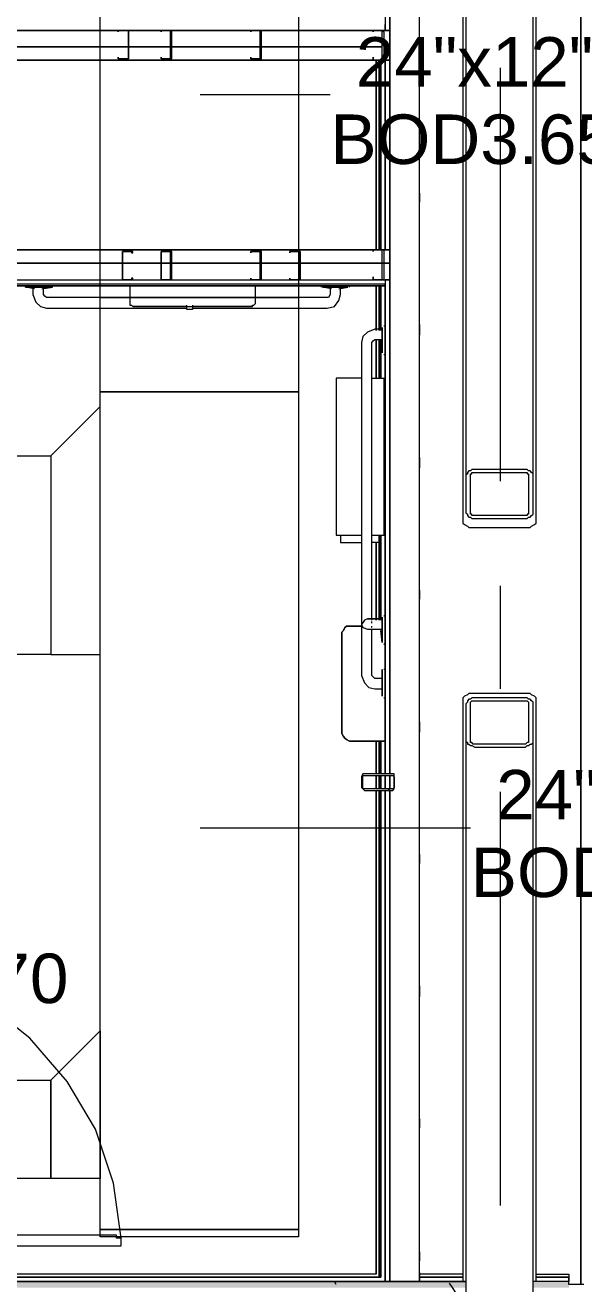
# Model space of a CAD drawing. Header units: metres. Extents: x -2 to 237, y -8 to 52.
# Drawn here: x 38.599 to 40.313, y 25.547 to 29.409 of the extents above; entities that cross this region are included whole.
import ezdxf

# ---------------------------------------------------------------- set-up
doc = ezdxf.new("R2010")
doc.units = ezdxf.units.M
doc.layers.add('HVAC - Ductos', color=5, linetype='Continuous', lineweight=0)
doc.layers.add('PDF_Text', color=7, linetype='Continuous', lineweight=0)
doc.layers.add('PDF_Geometry', color=7, linetype='Continuous', lineweight=0, true_color=0xaaaaaa)
doc.layers.add('PDF_Solid Fills', color=7, linetype='Continuous', lineweight=0, true_color=0xffffff)
doc.styles.add('PDF Helvetica', font='')
doc.styles.get('PDF Helvetica').set_extended_font_data('Helvetica')

msp = doc.modelspace()

# ---------------------------------------------------------------- hatches: boundary and pattern name
at = {"layer": 'PDF_Solid Fills', "lineweight": 0, "transparency": 33554559}
h = msp.add_hatch(color=256, dxfattribs=at)
h.paths.add_polyline_path([(39.6396, 27.1118), (39.7266, 27.1072), (39.7266, 27.1118)])
h.paths.add_polyline_path([(39.7266, 27.0659), (39.6396, 27.0659), (39.7257, 27.0614), (39.7266, 27.0614)])
h.paths.add_polyline_path([(39.635, 27.1026), (39.6304, 27.1026), (39.6304, 27.0705)])
h = msp.add_hatch(color=256, dxfattribs=at)
h.paths.add_polyline_path([(38.0223, 25.5357), (38.0223, 25.554), (34.7785, 25.554), (34.7785, 25.5357)])
h.paths.add_polyline_path([(40.1573, 25.554), (40.1573, 25.5357), (40.2673, 25.5357), (40.2673, 25.554)])
h.paths.add_polyline_path([(38.0269, 25.554), (38.0269, 25.5357), (39.9512, 25.5357), (39.9512, 25.554)])

# ---------------------------------------------------------------- linework, layer by layer
at = {"layer": 'HVAC - Ductos', "lineweight": 0}
for points in [[(38.8287, 28.5733), (38.8287, 32.5547), (39.438, 32.5547), (39.438, 28.5733)], [(39.438, 28.2846), (39.438, 25.7143), (38.8287, 25.7143), (38.8287, 28.2846)], [(38.6775, 28.0876), (38.6775, 27.4783), (38.8287, 27.4783), (38.8287, 28.2388)], [(37.0097, 28.0876), (38.6775, 28.0876), (38.6775, 27.4783), (37.0097, 27.4783)], [(38.6775, 26.1725), (38.8287, 26.3237), (38.8287, 25.8701), (38.6775, 25.8701)], [(31.6721, 26.1725), (38.6775, 26.1725), (38.6775, 25.8701), (31.6721, 25.8701)], [(38.8287, 25.7143), (39.438, 25.7143), (39.438, 25.6914), (38.8287, 25.6914)]]:
    msp.add_lwpolyline(points, close=True, dxfattribs=at)
for points in [[(39.1357, 29.1964), (39.5342, 29.1964)], [(38.8287, 28.2846), (38.8287, 28.5733)], [(38.8287, 28.5733), (39.438, 28.5733)], [(39.438, 28.5733), (39.438, 28.2846)], [(39.438, 28.2846), (38.8287, 28.2846)], [(39.1357, 26.9468), (39.9649, 26.9468)]]:
    msp.add_lwpolyline(points, dxfattribs=at)
at = {"layer": 'PDF_Geometry', "lineweight": 0}
for points in [[(39.7037, 30.9145), (39.7037, 29.3934), (39.7175, 29.3934), (39.7175, 32.518), (39.7175, 27.1118), (39.7175, 28.6283), (39.7037, 28.6283), (39.7037, 27.1118), (39.7037, 28.6145), (39.7037, 28.6099), (39.7037, 27.1118), (39.7037, 27.2126), (39.5984, 27.2126), (39.5938, 27.2126), (39.5846, 27.2171), (39.5801, 27.2217), (39.5755, 27.2263), (39.5709, 27.2354), (39.5709, 27.2446), (39.5709, 27.5378), (39.5709, 27.547), (39.5755, 27.5516), (39.5801, 27.5607), (39.5846, 27.5653), (39.5938, 27.5653), (39.5984, 27.5653), (39.6304, 27.5653)], [(39.8091, 25.5815), (39.8091, 25.554), (39.8091, 32.518), (39.8091, 32.4906)], [(39.8091, 25.554), (39.8091, 32.518)], [(40.1573, 28.0281), (40.1573, 31.9912), (40.1573, 31.9958), (40.1527, 32.0004), (40.1482, 32.0004), (40.1436, 32.005), (40.139, 32.005), (40.1344, 32.005), (39.9786, 32.005), (39.9695, 32.005), (39.9649, 32.005), (39.9604, 32.0004), (39.9558, 32.0004), (39.9558, 31.9958), (39.9512, 31.9912), (39.9512, 28.0281)], [(39.9512, 30.9832), (39.9466, 30.9878), (39.942, 30.9924), (39.942, 30.997), (39.942, 31.0016), (39.942, 27.8906), (39.942, 27.886), (39.942, 27.8815), (39.9466, 27.8769), (39.9558, 27.8723), (39.9604, 27.8677), (39.9695, 27.8677), (40.139, 27.8677), (40.1482, 27.8677), (40.1527, 27.8723), (40.1619, 27.8769), (40.1665, 27.8815), (40.1665, 27.886), (40.1665, 27.8906), (40.1665, 31.0016)], [(34.1875, 29.3018), (39.7175, 29.3018), (39.7175, 29.343), (39.6991, 29.343), (39.7175, 29.343), (39.7175, 29.3934), (38.5079, 29.3934), (39.7037, 29.3934), (39.7037, 29.4117)], [(39.6671, 29.3888), (39.6671, 29.3888)], [(34.1875, 28.7199), (39.7037, 28.7199), (39.7037, 29.3018), (39.7037, 28.7199), (39.7175, 28.7199), (39.7175, 29.3018), (39.7037, 29.3018), (39.7037, 28.7199), (39.7037, 29.3018), (34.1875, 29.3018)], [(39.6671, 29.311), (39.6671, 29.311)], [(39.6855, 29.3018), (39.6855, 28.7199)], [(39.6855, 29.3018), (39.6855, 28.7199)], [(39.69, 29.3018), (39.69, 28.7199)], [(39.69, 29.3018), (39.69, 28.7199)], [(39.69, 28.7199), (39.69, 29.3018)], [(39.69, 28.7199), (39.69, 29.3018)], [(39.7037, 29.3018), (39.7037, 29.3018)], [(39.8091, 29.3018), (39.8091, 29.2697)], [(40.0566, 29.2788), (40.0566, 28.0097)], [(39.8091, 28.894), (39.8091, 28.8665)], [(34.1875, 28.6283), (39.7175, 28.6283), (39.7175, 28.6787), (39.7175, 28.7199), (34.1875, 28.7199)], [(39.6671, 28.7153), (39.6671, 28.7153)], [(39.6946, 28.7199), (39.6946, 28.7199)], [(39.7037, 28.7199), (39.7037, 28.7199)], [(34.1875, 28.6283), (39.7037, 28.6283), (39.7037, 28.6145), (34.1875, 28.6145)], [(39.6671, 28.6374), (39.6671, 28.6374)], [(39.6946, 28.6283), (39.6946, 28.6283)], [(39.7037, 27.4325), (39.7037, 27.4279), (39.7037, 27.4095), (39.7037, 27.3913), (39.7037, 27.3683), (39.7037, 27.3546), (39.7037, 27.3454), (39.7037, 27.3546), (39.7037, 27.2126), (39.5984, 27.2126), (39.5938, 27.2126), (39.5846, 27.2171), (39.5801, 27.2217), (39.5755, 27.2263), (39.5709, 27.2354), (39.5709, 27.2446), (39.5709, 27.5378), (39.5709, 27.547), (39.5755, 27.5516), (39.5801, 27.5607), (39.5846, 27.5653), (39.5938, 27.5653), (39.5984, 27.5653), (39.6304, 27.5653), (39.5984, 27.5653), (39.5938, 27.5653), (39.5846, 27.5653), (39.5801, 27.5607), (39.5755, 27.5516), (39.5709, 27.547), (39.5709, 27.5378), (39.5709, 27.2446), (39.5709, 27.2354), (39.5755, 27.2263), (39.5801, 27.2217), (39.5846, 27.2171), (39.5938, 27.2126), (39.5984, 27.2126), (39.7037, 27.2126), (39.7037, 27.1118), (39.7037, 28.6099), (39.7037, 28.6145), (34.1875, 28.6145)], [(34.2058, 28.6099), (39.7037, 28.6099), (34.2058, 28.6099)], [(38.6271, 28.6008), (38.5996, 28.6054), (38.5996, 28.6099), (38.6041, 28.6099)], [(38.65, 28.6008), (38.6821, 28.6054), (38.6729, 28.6054), (38.6591, 28.6054), (38.6363, 28.6054), (38.6133, 28.6054), (38.6041, 28.6054), (38.5996, 28.6054), (38.6041, 28.6054), (38.6225, 28.6054), (38.6454, 28.6054), (38.6637, 28.6054), (38.6775, 28.6054), (38.6821, 28.6054), (38.6821, 28.6099)], [(38.6775, 28.6099), (38.6821, 28.6099), (38.6775, 28.6099), (38.6637, 28.6099), (38.6408, 28.6099), (38.6179, 28.6099), (38.6041, 28.6099), (38.5996, 28.6099)], [(38.6225, 28.6054), (38.6225, 28.5825), (38.6317, 28.5595), (38.6454, 28.5458), (38.6637, 28.5412), (39.0944, 28.5412)], [(38.9203, 28.5733), (38.6637, 28.5733), (38.6591, 28.5779), (38.6545, 28.5825), (38.6545, 28.6054)], [(39.296, 28.5458), (39.296, 28.5503), (39.3006, 28.5503), (39.3052, 28.5549), (39.3052, 28.5595), (39.3052, 28.6099), (38.9203, 28.6099), (38.9203, 28.5595), (38.9203, 28.5549), (38.9203, 28.5503), (38.9248, 28.5503), (38.9294, 28.5458)], [(39.1127, 28.5412), (39.525, 28.5412), (39.548, 28.5458), (39.5617, 28.5641), (39.5663, 28.5825), (39.5663, 28.6054)], [(39.5342, 28.6054), (39.5342, 28.5825), (39.5296, 28.5733), (39.525, 28.5733), (39.3052, 28.5733)], [(39.5113, 28.6099), (39.5068, 28.6099), (39.5068, 28.6054)], [(39.5846, 28.6099), (39.5938, 28.6099), (39.5846, 28.6099), (39.5709, 28.6099), (39.548, 28.6099), (39.5296, 28.6099), (39.5113, 28.6099), (39.5068, 28.6099)], [(39.5388, 28.6008), (39.5113, 28.6054)], [(39.5617, 28.6008), (39.5892, 28.6054), (39.5846, 28.6054), (39.5663, 28.6054), (39.5434, 28.6054), (39.525, 28.6054), (39.5113, 28.6054), (39.5159, 28.6054), (39.5342, 28.6054), (39.5526, 28.6054), (39.5755, 28.6054), (39.5892, 28.6054)], [(39.5938, 28.6054), (39.5938, 28.6099)], [(39.6855, 28.6099), (39.6855, 28.4725)], [(39.6855, 28.6099), (39.6855, 28.4725)], [(39.69, 28.6099), (39.69, 28.4725)], [(39.69, 28.6099), (39.69, 28.4725)], [(39.69, 28.4725), (39.69, 28.6099)], [(39.69, 28.4725), (39.69, 28.6099)], [(39.044, 28.5458), (38.9294, 28.5458), (39.296, 28.5458), (39.1631, 28.5458)], [(39.0944, 28.5458), (39.044, 28.5458), (39.0944, 28.5458)], [(39.044, 28.5458), (39.044, 28.5458)], [(39.1127, 28.5503), (39.1127, 28.5367), (39.0944, 28.5367), (39.0944, 28.5503)], [(39.7037, 28.4771), (39.7037, 28.5549), (39.7037, 28.4771), (39.7037, 28.4863), (39.6991, 28.4863)], [(39.6946, 28.4771), (39.6717, 28.4771), (39.6488, 28.4679), (39.635, 28.4541), (39.6304, 28.4358), (39.6304, 27.4141), (39.6396, 27.3913), (39.6533, 27.3775), (39.6717, 27.3729), (39.6946, 27.3729)], [(39.69, 28.4404), (39.6946, 28.4038), (39.6946, 28.4083), (39.6946, 28.4267), (39.6946, 28.445), (39.6946, 28.4679), (39.6946, 28.4817), (39.6946, 28.4771), (39.6946, 28.4587), (39.6946, 28.4358), (39.6946, 28.4175), (39.6946, 28.4038)], [(39.6946, 28.4587), (39.6946, 28.4817)], [(39.7037, 28.4863), (39.7037, 28.4771), (39.7037, 28.4633), (39.7037, 28.4404), (39.7037, 28.4221), (39.7037, 28.4038), (39.7037, 28.3992), (39.7037, 28.4038), (39.7037, 28.3259), (39.7037, 27.8494)], [(39.8091, 28.4908), (39.8091, 28.4587)], [(39.6625, 27.5837), (39.6625, 28.4358), (39.6671, 28.4404), (39.6717, 28.445), (39.6946, 28.445)], [(39.6855, 28.445), (39.6855, 28.3259)], [(39.6855, 28.445), (39.6855, 28.3259)], [(39.69, 28.445), (39.69, 28.3259)], [(39.69, 28.445), (39.69, 28.3259)], [(39.69, 28.3259), (39.69, 28.445)], [(39.69, 28.3259), (39.69, 28.445)], [(39.6625, 28.3259), (39.6763, 28.3259), (39.69, 28.3259), (39.6991, 28.3259), (39.7037, 28.3259), (39.7037, 28.4038)], [(39.6991, 28.3992), (39.7037, 28.3992)], [(39.6304, 28.3259), (39.6121, 28.3259), (39.5617, 28.3259), (39.5571, 28.3259), (39.5526, 28.3259), (39.5526, 27.8448), (39.5571, 27.8448), (39.5617, 27.8448), (39.6121, 27.8448), (39.6304, 27.8448)], [(39.6991, 28.3259), (39.6991, 27.8448)], [(39.8091, 28.0831), (39.8091, 28.051)], [(39.5663, 27.8448), (39.5663, 27.8219), (39.6304, 27.8219)], [(39.6855, 27.8448), (39.6855, 27.5837), (39.6855, 27.8219), (39.6855, 27.5837), (39.6855, 27.8448), (39.6855, 27.8219), (39.6625, 27.8219)], [(39.6625, 27.8448), (39.6763, 27.8448), (39.69, 27.8448), (39.6991, 27.8448), (39.7037, 27.8448), (39.7037, 27.5882), (39.7037, 27.5974), (39.6991, 27.5974), (39.7037, 27.5974), (39.7037, 27.5882), (39.7037, 27.5745), (39.7037, 27.5516), (39.7037, 27.5333), (39.7037, 27.5149), (39.7037, 27.5103), (39.7037, 27.5149), (39.7037, 27.4279), (39.7037, 27.4325), (39.6991, 27.4325)], [(39.69, 27.8448), (39.69, 27.5837)], [(39.69, 27.8448), (39.69, 27.5837)], [(39.69, 27.5837), (39.69, 27.8448)], [(39.69, 27.5837), (39.69, 27.8448)], [(39.7037, 27.8448), (39.7037, 27.5882)], [(39.8091, 27.6753), (39.8091, 27.6478)], [(40.0566, 27.689), (40.0566, 27.3729)], [(39.6488, 27.5882), (39.6579, 27.5882), (39.6717, 27.5882), (39.6946, 27.5882), (39.6717, 27.5882), (39.6533, 27.5882), (39.6488, 27.5882), (39.6396, 27.5837), (39.6304, 27.5699), (39.635, 27.5607), (39.6488, 27.5562), (39.6579, 27.5562), (39.6717, 27.5562), (39.6946, 27.5562)], [(39.6625, 27.5745), (39.6625, 27.5791)], [(39.6946, 27.5699), (39.6946, 27.5928), (39.6946, 27.5837)], [(39.6488, 27.5562), (39.6533, 27.5562), (39.6717, 27.5562), (39.69, 27.5562)], [(39.6625, 27.5607), (39.6625, 27.5653)], [(39.6946, 27.4049), (39.6717, 27.4049), (39.6671, 27.4095), (39.6625, 27.4141), (39.6625, 27.5562)], [(39.7037, 27.5149), (39.7037, 27.5103), (39.7037, 27.5149)], [(39.6946, 27.4004), (39.6946, 27.4325)], [(39.6946, 27.3775), (39.6946, 27.35), (39.6946, 27.3546), (39.6946, 27.3729), (39.6946, 27.3958), (39.6946, 27.4141), (39.6946, 27.4279), (39.6946, 27.4325), (39.6946, 27.4233), (39.6946, 27.4095), (39.6946, 27.3867), (39.6946, 27.3637), (39.6946, 27.35)], [(39.6991, 27.3454), (39.7037, 27.3454)], [(40.2673, 25.5723), (40.2673, 25.5678), (40.2673, 25.5632), (40.2673, 25.554), (40.2673, 25.5678), (40.1665, 25.5678), (40.2673, 25.5678), (40.1665, 25.5678), (40.2673, 25.5678), (40.1665, 25.5678), (40.2673, 25.5678), (40.2673, 25.554), (40.1665, 25.554), (40.1665, 27.3362), (40.1665, 27.3408), (40.1665, 27.3454), (40.1619, 27.35), (40.1527, 27.3546), (40.1482, 27.3591), (40.139, 27.3591), (39.9695, 27.3591), (39.9604, 27.3591), (39.9558, 27.3546), (39.9466, 27.35), (39.942, 27.3454), (39.942, 27.3408), (39.942, 27.3362), (39.942, 25.554), (39.8458, 25.554)], [(39.8091, 27.2721), (39.8091, 27.24)], [(39.6855, 27.2126), (39.6855, 27.1118)], [(39.6855, 27.2126), (39.6855, 27.1118)], [(39.69, 27.2126), (39.69, 27.1118)], [(39.69, 27.2126), (39.69, 27.1118)], [(39.69, 27.1118), (39.69, 27.2126)], [(39.69, 27.1118), (39.69, 27.2126)], [(39.9512, 27.2126), (39.9512, 23.199), (39.9558, 23.1945), (39.9558, 23.1899), (39.9604, 23.1899), (39.9649, 23.1853), (39.9695, 23.1853), (39.9786, 23.1853), (40.1344, 23.1853), (40.139, 23.1853), (40.1436, 23.1853), (40.1482, 23.1899), (40.1527, 23.1899), (40.1573, 23.1945), (40.1573, 23.199), (40.1573, 27.2126)], [(39.6855, 27.1072), (39.6855, 27.0659)], [(39.6855, 27.1072), (39.6855, 27.0659)], [(39.69, 27.1072), (39.69, 27.0659)], [(39.69, 27.1072), (39.69, 27.0659)], [(39.69, 27.0659), (39.69, 27.1072)], [(39.69, 27.0659), (39.69, 27.1072)], [(39.7037, 27.1072), (39.7037, 27.0659)], [(39.7037, 27.1072), (39.7037, 27.0659)], [(39.7129, 27.0613), (39.7175, 27.0659), (39.7175, 27.1072), (39.7175, 27.0659)], [(39.7313, 27.0797), (39.7313, 27.0797)], [(39.6763, 25.5769), (39.6763, 27.0613), (39.6763, 25.5769), (37.9902, 25.5769), (37.9902, 25.6502), (37.9902, 25.6456), (37.9902, 25.6502), (37.9902, 25.6548)], [(38.8928, 25.6868), (38.879, 25.6868), (38.879, 25.696), (38.0131, 25.696), (38.0131, 25.6868), (37.9994, 25.6868), (37.9994, 25.664), (38.8928, 25.664), (38.8928, 25.6868), (38.8699, 25.8564), (38.8149, 26.0214), (38.7279, 26.1679), (38.6133, 26.3008), (38.4805, 26.4062), (38.3247, 26.4841), (38.1597, 26.5345), (37.9902, 26.5482), (37.9902, 25.586), (37.9994, 25.586), (37.9994, 27.0613)], [(39.69, 25.5678), (39.69, 27.0613), (39.69, 25.5678), (39.69, 27.0613), (39.69, 25.5678), (39.69, 27.0613), (39.69, 25.5678), (39.69, 27.0613), (39.69, 25.5678), (37.9994, 25.5678)], [(39.6855, 27.0613), (39.6855, 25.5678)], [(39.6855, 27.0613), (39.6855, 25.5678)], [(39.7037, 25.554), (39.7037, 27.0613)], [(39.7037, 25.554), (39.7037, 27.0613)], [(39.7037, 27.0613), (39.7037, 25.554)], [(39.7037, 27.0613), (39.7037, 25.554)], [(40.0566, 27.0568), (40.0566, 25.7877)], [(39.8091, 26.8643), (39.8091, 26.8369)], [(39.8091, 26.4611), (39.8091, 26.4291)], [(39.8091, 26.0534), (39.8091, 26.0259)], [(39.8091, 25.6456), (39.8091, 25.6181)], [(39.942, 25.5769), (39.8091, 25.5769)], [(40.1665, 25.5769), (40.2673, 25.5769), (40.2673, 25.5723), (40.2673, 25.5678), (40.1665, 25.5678)], [(39.6304, 25.554), (38.0406, 25.554), (38.0269, 25.554), (39.9512, 25.554)], [(39.9512, 25.554), (38.0269, 25.554)], [(39.7037, 25.554), (39.8091, 25.554)], [(39.942, 25.5678), (39.8091, 25.5678)], [(39.942, 25.5678), (39.8091, 25.5678)], [(39.942, 25.5678), (39.8091, 25.5678)], [(40.3131, 25.5448), (40.2673, 25.5448), (40.2673, 25.554), (40.1573, 25.554)], [(40.2673, 25.554), (40.1573, 25.554)]]:
    msp.add_lwpolyline(points, dxfattribs=at)
for points in [[(40.3039, 30.8916), (40.3039, 25.5448)], [(40.3039, 30.8916), (40.3039, 25.5448)], [(38.8836, 29.3064), (38.9157, 29.3064), (38.9157, 29.3934), (38.8836, 29.3934), (38.8836, 29.3888), (38.8836, 29.3934), (38.9157, 29.3934), (38.9157, 29.3064), (38.8836, 29.3064), (38.8836, 29.311)], [(39.0165, 29.3064), (39.044, 29.3064), (39.0486, 29.3064), (39.0486, 29.3934), (39.044, 29.3934), (39.0165, 29.3934), (39.0165, 29.3888), (39.0165, 29.3934), (39.044, 29.3934), (39.044, 29.3064), (39.0165, 29.3064), (39.0165, 29.311)], [(39.2914, 29.3064), (39.3189, 29.3064), (39.3235, 29.3064), (39.3235, 29.3934), (39.3189, 29.3934), (39.2914, 29.3934), (39.2914, 29.3888), (39.2914, 29.3934), (39.3189, 29.3934), (39.3189, 29.3064), (39.2914, 29.3064), (39.2914, 29.311)], [(39.6671, 29.3888), (39.6671, 29.3934)], [(39.6946, 29.3934), (39.6991, 29.3888), (39.6991, 29.3064), (39.6946, 29.3018), (39.6671, 29.3018), (39.6671, 29.311), (39.6671, 29.3018), (39.6946, 29.3018), (39.6946, 29.3064), (39.6946, 29.3888), (39.6946, 29.3934), (39.6671, 29.3934)], [(38.4805, 29.343), (38.9157, 29.343), (39.044, 29.343), (38.9157, 29.343)], [(39.0486, 29.343), (39.3189, 29.343)], [(39.3235, 29.343), (39.6946, 29.343)], [(39.6763, 28.7199), (39.6763, 29.3018)], [(39.6855, 28.7199), (39.6855, 29.3018)], [(39.6855, 28.7199), (39.6855, 29.3018)], [(39.69, 29.3018), (39.69, 28.7199)], [(39.69, 28.7199), (39.69, 29.3018)], [(39.7037, 28.7336), (39.7037, 29.2651)], [(38.9294, 28.6283), (38.9294, 28.6328), (38.9248, 28.6328), (38.9248, 28.6283), (38.8974, 28.6283), (38.8974, 28.7153), (38.9248, 28.7153), (38.9248, 28.7107), (38.9294, 28.7107), (38.9294, 28.7153), (38.8974, 28.7153), (38.8974, 28.6283)], [(39.0486, 28.6283), (39.0486, 28.6328), (39.044, 28.6328), (39.044, 28.6283), (39.0165, 28.6283), (39.0165, 28.7153), (39.044, 28.7153), (39.044, 28.7107), (39.0486, 28.7107), (39.0486, 28.7153), (39.0165, 28.7153), (39.0165, 28.6283)], [(39.0165, 28.6283), (39.044, 28.6283), (39.0486, 28.6283), (39.0486, 28.7153), (39.044, 28.7153), (39.0165, 28.7153), (39.0165, 28.7107), (39.0165, 28.7153), (39.044, 28.7153), (39.044, 28.6283), (39.0165, 28.6283), (39.0165, 28.6328)], [(39.2914, 28.6283), (39.3189, 28.6283), (39.3235, 28.6283), (39.3235, 28.7153), (39.3189, 28.7153), (39.2914, 28.7153), (39.2914, 28.7107), (39.2914, 28.7153), (39.3189, 28.7153), (39.3189, 28.6283), (39.2914, 28.6283), (39.2914, 28.6328)], [(39.4106, 28.6283), (39.438, 28.6283), (39.4426, 28.6283), (39.4426, 28.7153), (39.438, 28.7153), (39.4106, 28.7153), (39.4106, 28.7107), (39.4106, 28.7153), (39.438, 28.7153), (39.4426, 28.7153), (39.4426, 28.6283), (39.438, 28.6283), (39.4106, 28.6283), (39.4106, 28.6328)], [(39.6671, 28.7153), (39.6671, 28.7199)], [(39.6946, 28.7199), (39.6991, 28.7199), (39.6991, 28.6283), (39.6946, 28.6283), (39.6671, 28.6283), (39.6671, 28.6374), (39.6671, 28.6283), (39.6946, 28.6283), (39.6946, 28.7199), (39.6671, 28.7199)], [(39.044, 28.6787), (39.0165, 28.6787), (38.8974, 28.6787), (38.4805, 28.6787), (38.0727, 28.6787), (37.6558, 28.6787), (37.248, 28.6787), (36.8448, 28.6787), (36.4371, 28.6787), (36.0339, 28.6787), (35.6261, 28.6787), (35.2229, 28.6787), (35.6261, 28.6787), (36.0339, 28.6787), (36.4371, 28.6787), (36.8448, 28.6787), (37.248, 28.6787), (37.6558, 28.6787), (38.0727, 28.6787), (38.4805, 28.6787), (38.8974, 28.6787), (39.0165, 28.6787)], [(39.7175, 28.6787), (39.6946, 28.6787), (39.4426, 28.6787), (39.3189, 28.6787), (39.0486, 28.6787), (39.3189, 28.6787), (39.4426, 28.6787), (39.6946, 28.6787)], [(38.5996, 28.6054), (38.6041, 28.6054), (38.6225, 28.6054), (38.6408, 28.6054), (38.6591, 28.6054), (38.6775, 28.6054), (38.6821, 28.6054), (38.6775, 28.6054), (38.6591, 28.6054), (38.6408, 28.6054), (38.6225, 28.6054), (38.6041, 28.6054)], [(38.6271, 28.6054), (38.6317, 28.6054), (38.6363, 28.6054), (38.6408, 28.6054), (38.6454, 28.6054), (38.65, 28.6054), (38.6545, 28.6054), (38.65, 28.6054), (38.6454, 28.6054), (38.6408, 28.6054), (38.6363, 28.6054), (38.6317, 28.6054)], [(39.5113, 28.6054), (39.5159, 28.6054), (39.5296, 28.6054), (39.548, 28.6054), (39.5709, 28.6054), (39.5846, 28.6054), (39.5892, 28.6054), (39.5846, 28.6054), (39.5709, 28.6054), (39.548, 28.6054), (39.5296, 28.6054), (39.5159, 28.6054)], [(39.5617, 28.6054), (39.5571, 28.6054), (39.5526, 28.6054), (39.548, 28.6054), (39.5434, 28.6054), (39.5388, 28.6054), (39.5342, 28.6054), (39.5388, 28.6054), (39.5434, 28.6054), (39.548, 28.6054), (39.5526, 28.6054), (39.5571, 28.6054)], [(39.6763, 28.4725), (39.6763, 28.6099)], [(39.6855, 28.4725), (39.6855, 28.6099)], [(39.6855, 28.4725), (39.6855, 28.6099)], [(39.69, 28.6099), (39.69, 28.4725)], [(39.69, 28.4725), (39.69, 28.6099)], [(39.1631, 28.5458), (39.1127, 28.5458)], [(39.6946, 28.4817), (39.6946, 28.4771), (39.6946, 28.4633), (39.6946, 28.4404), (39.6946, 28.4221), (39.6946, 28.4083), (39.6946, 28.4038), (39.6946, 28.4083), (39.6946, 28.4221), (39.6946, 28.4404), (39.6946, 28.4633), (39.6946, 28.4771)], [(39.6946, 28.4725), (39.6946, 28.4679), (39.6946, 28.4633), (39.6946, 28.4587), (39.6946, 28.4541), (39.6946, 28.4496), (39.6946, 28.445), (39.6946, 28.4496), (39.6946, 28.4541), (39.6946, 28.4587), (39.6946, 28.4633), (39.6946, 28.4679)], [(39.6763, 28.3259), (39.6763, 28.445)], [(39.6855, 28.3259), (39.6855, 28.445)], [(39.6855, 28.3259), (39.6855, 28.445)], [(39.69, 28.445), (39.69, 28.3259)], [(39.69, 28.3259), (39.69, 28.445)], [(40.1573, 28.0281), (40.1573, 28.0327), (40.1527, 28.0372), (40.1482, 28.0418), (40.1436, 28.0418), (40.139, 28.0464), (40.1344, 28.0464), (39.9786, 28.0464), (39.9695, 28.0464), (39.9649, 28.0418), (39.9604, 28.0418), (39.9558, 28.0372), (39.9558, 28.0327), (39.9512, 28.0281), (39.9512, 27.9135), (39.9558, 27.9089), (39.9558, 27.9044), (39.9604, 27.8998), (39.9649, 27.8998), (39.9695, 27.8952), (39.9786, 27.8952), (40.1344, 27.8952), (40.139, 27.8952), (40.1436, 27.8998), (40.1482, 27.8998), (40.1527, 27.9044), (40.1573, 27.9089), (40.1573, 27.9135)], [(39.9786, 28.0372), (40.1344, 28.0372), (40.139, 28.0372), (40.139, 28.0327), (40.1436, 28.0327), (40.1436, 28.0281), (40.1436, 27.9135), (40.1436, 27.9089), (40.139, 27.9089), (40.139, 27.9044), (40.1344, 27.9044), (39.9786, 27.9044), (39.974, 27.9044), (39.9695, 27.9044), (39.9695, 27.9089), (39.9649, 27.9089), (39.9649, 27.9135), (39.9649, 28.0281), (39.9649, 28.0327), (39.9695, 28.0327), (39.9695, 28.0372), (39.974, 28.0372)], [(39.6763, 27.5837), (39.6763, 27.8219)], [(39.6855, 27.5837), (39.6855, 27.8448)], [(39.69, 27.8448), (39.69, 27.5837)], [(39.69, 27.5837), (39.69, 27.8448)], [(39.6946, 27.5149), (39.6946, 27.5287), (39.6946, 27.547), (39.6946, 27.5699), (39.6946, 27.5882), (39.6946, 27.5928), (39.6946, 27.5791), (39.6946, 27.5562), (39.6946, 27.5378), (39.6946, 27.5195), (39.6946, 27.5149), (39.69, 27.5516), (39.6946, 27.5149), (39.6946, 27.5195), (39.6946, 27.5378), (39.6946, 27.5562), (39.6946, 27.5791), (39.6946, 27.5928), (39.6946, 27.5882), (39.6946, 27.5699), (39.6946, 27.547), (39.6946, 27.5287)], [(39.6946, 27.5928), (39.6946, 27.5882), (39.6946, 27.5745), (39.6946, 27.5516), (39.6946, 27.5333), (39.6946, 27.5195), (39.6946, 27.5149), (39.6946, 27.5195), (39.6946, 27.5333), (39.6946, 27.5516), (39.6946, 27.5745), (39.6946, 27.5882)], [(39.6946, 27.5928), (39.6946, 27.5882), (39.6946, 27.5745), (39.6946, 27.5516), (39.6946, 27.5333), (39.6946, 27.5195), (39.6946, 27.5149), (39.6946, 27.5195), (39.6946, 27.5333), (39.6946, 27.5516), (39.6946, 27.5745), (39.6946, 27.5882)], [(39.6946, 27.5699), (39.6946, 27.5653), (39.6946, 27.5607), (39.6946, 27.5562), (39.6946, 27.5607), (39.6946, 27.5653), (39.6946, 27.5699), (39.6946, 27.5745), (39.6946, 27.5791), (39.6946, 27.5837), (39.6946, 27.5791), (39.6946, 27.5745), (39.6946, 27.5699), (39.6946, 27.5745), (39.6946, 27.5791), (39.6946, 27.5837), (39.6946, 27.5791), (39.6946, 27.5745), (39.6946, 27.5699), (39.6946, 27.5653), (39.6946, 27.5607), (39.6946, 27.5562), (39.6946, 27.5607), (39.6946, 27.5653)], [(39.7037, 27.5974), (39.7037, 27.5882)], [(39.7037, 27.5103), (39.6991, 27.5103)], [(39.6946, 27.4325), (39.6946, 27.4233), (39.6946, 27.4095), (39.6946, 27.3913), (39.6946, 27.3683), (39.6946, 27.3546), (39.6946, 27.35), (39.6946, 27.3546), (39.6946, 27.3683), (39.6946, 27.3913), (39.6946, 27.4095), (39.6946, 27.4233)], [(39.6946, 27.3775), (39.6946, 27.3821), (39.6946, 27.3867), (39.6946, 27.3913), (39.6946, 27.3958), (39.6946, 27.4004), (39.6946, 27.4049), (39.6946, 27.4004), (39.6946, 27.3958), (39.6946, 27.3913), (39.6946, 27.3867), (39.6946, 27.3821)], [(39.9512, 27.2126), (39.9558, 27.208), (39.9558, 27.2034), (39.9604, 27.2034), (39.9649, 27.1988), (39.9695, 27.1988), (39.9786, 27.1942), (40.1344, 27.1942), (40.139, 27.1988), (40.1436, 27.1988), (40.1482, 27.2034), (40.1527, 27.2034), (40.1573, 27.208), (40.1573, 27.2126), (40.1573, 27.3271), (40.1573, 27.3317), (40.1527, 27.3362), (40.1482, 27.3408), (40.1436, 27.3408), (40.139, 27.3454), (40.1344, 27.3454), (39.9786, 27.3454), (39.9695, 27.3454), (39.9649, 27.3408), (39.9604, 27.3408), (39.9558, 27.3362), (39.9558, 27.3317), (39.9512, 27.3271)], [(40.1344, 27.2034), (39.9786, 27.2034), (39.974, 27.2034), (39.9695, 27.208), (39.9649, 27.208), (39.9649, 27.2126), (39.9649, 27.3271), (39.9649, 27.3317), (39.9695, 27.3362), (39.974, 27.3362), (39.9786, 27.3362), (40.1344, 27.3362), (40.139, 27.3362), (40.1436, 27.3317), (40.1436, 27.3271), (40.1436, 27.2126), (40.1436, 27.208), (40.139, 27.208)], [(39.6763, 27.1118), (39.6763, 27.2126)], [(39.6855, 27.1118), (39.6855, 27.2126)], [(39.6855, 27.1118), (39.6855, 27.2126)], [(39.69, 27.2126), (39.69, 27.1118)], [(39.69, 27.1118), (39.69, 27.2126)], [(39.6304, 27.1026), (39.6304, 27.0705), (39.635, 27.0659), (39.6396, 27.0613), (39.7267, 27.0613), (39.7313, 27.0659), (39.7313, 27.0705), (39.7313, 27.1026), (39.7313, 27.1118), (39.7267, 27.1118), (39.6396, 27.1118), (39.635, 27.1118)], [(39.635, 27.1026), (39.635, 27.1072), (39.6396, 27.1072), (39.7267, 27.1072), (39.7313, 27.1026), (39.7313, 27.0705), (39.7267, 27.0659), (39.6396, 27.0659), (39.635, 27.0659), (39.635, 27.0705)], [(39.6763, 27.0659), (39.6763, 27.1072)], [(39.6855, 27.0659), (39.6855, 27.1072)], [(39.6855, 27.0659), (39.6855, 27.1072)], [(39.69, 27.1072), (39.69, 27.0659)], [(39.69, 27.0659), (39.69, 27.1072)], [(39.7037, 27.1072), (39.7037, 27.0659)], [(39.7037, 27.1072), (39.7037, 27.0659)], [(39.6855, 25.5678), (39.6855, 27.0613)], [(39.6855, 25.5678), (39.6855, 27.0613)], [(39.7037, 27.0613), (39.7037, 25.554)], [(39.7175, 27.0613), (39.7175, 25.554)], [(39.69, 25.5678), (38.0269, 25.5678)], [(38.0269, 25.5678), (39.69, 25.5678), (38.0269, 25.5678), (39.6855, 25.5678)], [(39.942, 25.5678), (39.8091, 25.5678)], [(39.8091, 25.5678), (39.942, 25.5678)]]:
    msp.add_lwpolyline(points, close=True, dxfattribs=at)
at = {"layer": 'PDF_Geometry', "color": 254, "lineweight": 0, "true_color": 0xeaeaea}
for points in [[(39.5526, 25.5448), (39.548, 25.554)], [(39.9191, 25.5219), (39.9099, 25.5356), (39.9007, 25.5494)]]:
    msp.add_lwpolyline(points, dxfattribs=at)

# ---------------------------------------------------------------- texts
at = {"layer": 'PDF_Text', "lineweight": 0, "char_height": 0.1519, "attachment_point": 4, "style": 'PDF Helvetica'}
for s, insert in [('24"x12"', (39.6135, 29.2967)), ('BOD3.65', (39.5356, 29.0584)), ('24"x10"', (40.0442, 27.047)), ('BOD3.68', (39.9663, 26.8088)), ('BOD3.70', (37.8587, 26.4834))]:
    msp.add_mtext(s, dxfattribs=dict(at, insert=insert))

doc.saveas('drawing.dxf')
